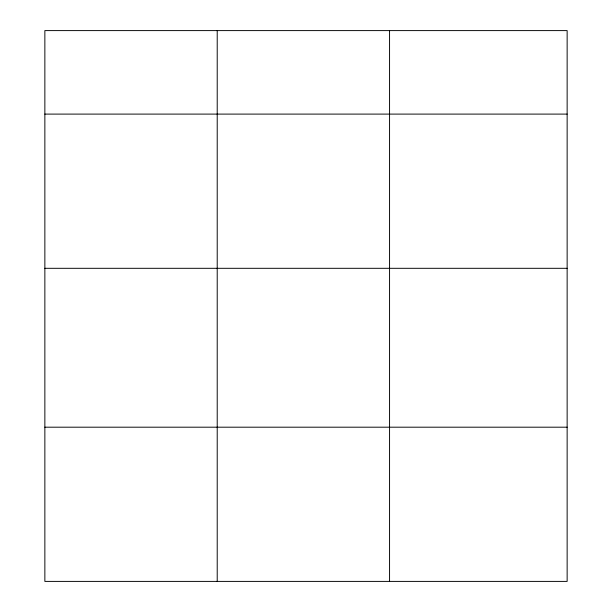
<?xml version="1.0" encoding="UTF-8"?>
<svg xmlns="http://www.w3.org/2000/svg" width="612" height="612" viewBox="0 0 612 612"><rect width="100%" height="100%" fill="white"/><g stroke="black" fill="none" stroke-linecap="round" stroke-linejoin="round"><path stroke-width="0.92" d="M567.14 268.308L567.14 30.6L44.86 30.6L44.86 581.4L567.14 581.4L567.14 268.308L44.86 268.308M44.86 114.1L567.14 114.1M44.86 427.191L567.14 427.191M389.561 30.6L389.561 581.4M217.214 30.6L217.214 581.4"/></g></svg>
